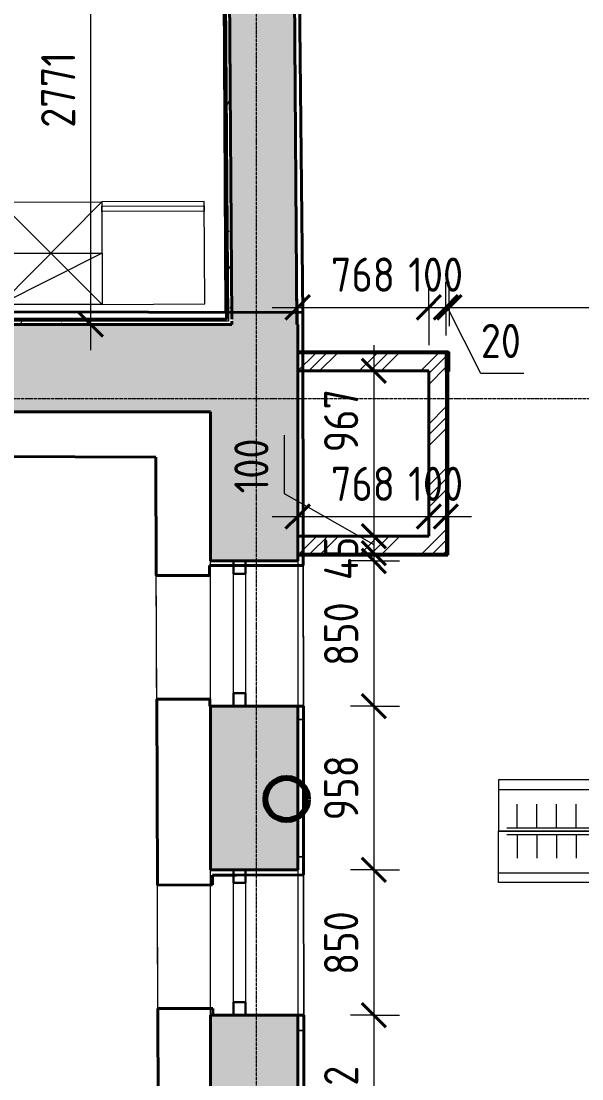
# Model space of a CAD drawing. Header units: millimetres. Extents: x -11886 to 68941, y -8130 to 45506.
# Drawn here: x -819 to 2464, y 4625 to 10815 of the extents above; entities that cross this region are included whole.
import ezdxf

# ---------------------------------------------------------------- set-up
doc = ezdxf.new("R2010")
doc.units = ezdxf.units.MM
doc.linetypes.add('ADSK_Линия сетки', pattern=[25, 20, -2.5, 0, -2.5])
for name, color, linetype, lineweight in [('Витраж', 7, 'Continuous', 18), ('Оси', 7, 'Continuous', 9), ('Размеры', 7, 'Continuous', 9), ('Размеры-100', 7, 'Continuous', 9), ('Стены', 7, 'Continuous', 18), ('Стены внутренние', 7, 'Continuous', 18), ('Стены наружные', 7, 'Continuous', 18), ('Стены штриховка', 7, 'Continuous', 18), ('стояки', 7, 'Continuous', 9)]:
    doc.layers.add(name, color=color, linetype=linetype, lineweight=lineweight)
for name, color, linetype, lineweight, true_color in [('планы со стояками отопление_dwg', 7, 'Continuous', 9, 0x767676), ('Стены разрез', 7, 'Continuous', 40, 0xbb5389), ('ТХ', 5, 'Continuous', 9, 0x0000ff), ('ТХ 1 этаж_dwg', 7, 'Continuous', 9, 0x767676)]:
    doc.layers.add(name, color=color, linetype=linetype, lineweight=lineweight, true_color=true_color)
doc.styles.add('GOST Common_1', font='GOST_Common.ttf', dxfattribs={"width": 0.9, "height": 200})
doc.dimstyles.new('ADSK_Основной_2_мм_Округление_до_1_мм', dxfattribs={"dimscale": 304.8, "dimtxt": 201.142999, "dimasz": 0.463911, "dimexe": 0.492126, "dimexo": 0.492126, "dimgap": 0.098425, "dimtad": 1, "dimdec": 0, "dimdsep": 46, "dimtxsty": 'GOST Common_1', "dimblk1": 'OBLIQUE', "dimblk2": 'OBLIQUE', "dimsah": 1, "dimcen": 0.09, "dimdle": 0.492126, "dimazin": 2, "dimtfac": 1, "dimtdec": 4, "dimtix": 1, "dimtmove": 0, "dimatfit": 3, "dimfxl": 1, "dimtvp": 1, "dimtolj": 1, "dimtzin": 0, "dimlwd": 20, "dimlwe": 20, "dimarcsym": 2})
doc.dimstyles.new('ADSK_Основной_2_мм_Округление_до_1_мм_1', dxfattribs={"dimscale": 304.8, "dimtxt": 201.142999, "dimasz": 0.463911, "dimexe": 0.492126, "dimexo": 0.492126, "dimgap": 0.098425, "dimtad": 1, "dimdec": 0, "dimdsep": 46, "dimtxsty": 'GOST Common_1', "dimblk1": 'OBLIQUE', "dimblk2": 'OBLIQUE', "dimsah": 1, "dimcen": 0.09, "dimdle": 0.492126, "dimazin": 2, "dimtfac": 1, "dimtdec": 4, "dimtix": 1, "dimtmove": 1, "dimatfit": 3, "dimfxl": 1, "dimtvp": 1, "dimtolj": 1, "dimtzin": 0, "dimlwd": 20, "dimlwe": 20, "dimarcsym": 2})
doc.dimstyles.new('ADSK_Основной_2_мм_Округление_до_1_мм_3', dxfattribs={"dimscale": 304.8, "dimtxt": 201.142999, "dimasz": 0.463911, "dimexe": 0.492126, "dimexo": 0.492126, "dimgap": 0.098425, "dimtad": 1, "dimdec": 0, "dimdsep": 46, "dimtxsty": 'GOST Common_1', "dimblk1": 'OBLIQUE', "dimblk2": 'OBLIQUE', "dimsah": 1, "dimcen": 0.09, "dimdle": 0.492126, "dimazin": 2, "dimtfac": 1, "dimtdec": 4, "dimtix": 1, "dimtmove": 0, "dimatfit": 3, "dimfxl": 1, "dimtvp": 1, "dimtolj": 1, "dimtzin": 0, "dimlwd": 20, "dimlwe": 20, "dimarcsym": 2})
pattern_1 = [(45, (0, 0), (-179.605, 179.605), []), (45, (63.5, 0), (0, 359.21), []), (45, (-63.5, 0), (0, 359.21), [])]
pattern_2 = [(0, (0, 0), (406.4, 101.6), [33.528, -271.272, 33.528, -271.272, -1625.6]), (0, (0, 0), (406.4, 101.6), [-609.6, 33.528, -576.072, 33.528, -271.272, -711.2]), (0, (0, 0), (406.4, 101.6), [-1524, 33.528, -169.672, 33.528, -474.472]), (120, (152.4, 50.8), (-291.1882, 301.1527), [33.528, -271.272, 33.528, -271.272, -1625.6]), (120, (152.4, 50.8), (-291.1882, 301.1527), [-609.6, 33.528, -576.072, 33.528, -271.272, -711.2]), (120, (152.4, 50.8), (-291.1882, 301.1527), [-1524, 33.528, -169.672, 33.528, -474.472]), (240, (203.2, 254), (-115.2118, -402.7527), [33.528, -271.272, 33.528, -271.272, -1625.6]), (240, (203.2, 254), (-115.2118, -402.7527), [-609.6, 33.528, -576.072, 33.528, -271.272, -711.2]), (240, (203.2, 254), (-115.2118, -402.7527), [-1524, 33.528, -169.672, 33.528, -474.472])]

# ---------------------------------------------------------------- blocks, each defined once
blk = doc.blocks.new('Существующие стены 1 эт - Существующие стены 1 эт-653793-01 План 1-го этажа кладочный')
at = {"layer": 'Стены', "color": 243, "true_color": 0xbb5389}
for p, q in [((380.1, 9111.3), (371.3, 10658.7)), ((371.3, 10658.7), (380.1, 9111.3)), ((383, 9111.3), (380.1, 9111.3)), ((380.1, 9111.3), (383, 9111.3)), ((-29.8, 8263.2), (-6415.7, 8287.6)), ((0, 0), (-29.8, 8263.2)), ((833.8, 6728.7), (832.5, 7689.5)), ((832.5, 7689.5), (833.8, 6728.7)), ((425.1, 7629.1), (285.1, 7628.9)), ((285.1, 7628.9), (285.2, 7571)), ((832.6, 7629.6), (495.5, 7629.2)), ((832.6, 7629.6), (833.7, 6806.7)), ((285.2, 7571), (-27.3, 7569.9)), ((-24.7, 6846.1), (-27.3, 7569.9)), ((-24.7, 6846.1), (286.2, 6847.2)), ((286.2, 6847.2), (286.2, 6805.9)), ((286.2, 6805.9), (425.5, 6806.1)), ((495.5, 6806.2), (833.7, 6806.7)), ((833.8, 6728.7), (800.5, 6728.7)), ((800.5, 6728.7), (833.8, 6728.7)), ((800.5, 5923.6), (835, 5923.6)), ((835, 5923.6), (800.5, 5923.6)), ((836.4, 4907.8), (835, 5923.6)), ((835, 5923.6), (836.4, 4907.8)), ((835.1, 5818.6), (495.5, 5818.1)), ((835.1, 5818.6), (836.3, 4998.7)), ((302, 5760.7), (-20.8, 5759.5)), ((-18.1, 5036), (-20.8, 5759.5)), ((425.5, 5818), (301.9, 5817.8)), ((301.9, 5817.8), (302, 5760.7)), ((-18.1, 5036), (303, 5037.2)), ((303, 5037.2), (303.1, 4997.9)), ((303.1, 4997.9), (425.5, 4998.1)), ((495.5, 4998.2), (836.3, 4998.7)), ((836.4, 4907.8), (800.5, 4907.8)), ((800.5, 4907.8), (836.4, 4907.8))]:
    blk.add_line(p, q, dxfattribs=at)
at = {"layer": 'Стены разрез'}
for p, q in [((350.4, 14320.7), (380.1, 9111.3)), ((830.1, 9110.3), (794.4, 12547.6)), ((830.5, 9110.3), (-5585, 9123.2)), ((380.1, 9111.3), (830.1, 9110.3)), ((832.6, 7629.6), (830.5, 9110.3)), ((-6415.7, 8287.6), (-29.8, 8263.2)), ((-29.8, 8263.2), (-27.3, 7569.9)), ((425.1, 7629.1), (285.1, 7628.9)), ((285.1, 7628.9), (285.2, 7571)), ((832.6, 7629.6), (425.1, 7629.1)), ((-27.3, 7569.9), (285.2, 7571)), ((-24.7, 6846.1), (286.2, 6847.2)), ((-20.8, 5759.5), (-24.7, 6846.1)), ((286.2, 6847.2), (286.2, 6805.9)), ((286.2, 6805.9), (426.2, 6806.1)), ((833.7, 6806.7), (426.2, 6806.1)), ((835.1, 5818.6), (833.7, 6806.7)), ((835.1, 5818.6), (441.9, 5818)), ((-20.8, 5759.5), (302, 5760.7)), ((441.9, 5818), (301.9, 5817.8)), ((301.9, 5817.8), (302, 5760.7)), ((-18.1, 5036), (303, 5037.2)), ((-14.1, 3922.9), (-18.1, 5036)), ((303.1, 4997.9), (303, 5037.2)), ((303.1, 4997.9), (443.1, 4998.1)), ((836.3, 4998.7), (443.1, 4998.1)), ((837.7, 3966.6), (836.3, 4998.7))]:
    blk.add_line(p, q, dxfattribs=at)
blk = doc.blocks.new('Прямоугольный импост - 70х20_56мм-1256354-01 План 1-го этажа кладочный')
at = {"layer": 'Витраж', "lineweight": 30}
for p, q in [((-76, 35), (0, 35)), ((-76, -35), (-76, 35)), ((0, 35), (0, -35)), ((0, -35), (-76, -35))]:
    blk.add_line(p, q, dxfattribs=at)
blk = doc.blocks.new('Прямоугольный импост - 70х20_56мм-1256356-01 План 1-го этажа кладочный')
at = {"layer": 'Витраж', "lineweight": 30}
for p, q in [((0, 35), (-76, 35)), ((-76, 35), (-76, -35)), ((0, -35), (0, 35)), ((-76, -35), (0, -35))]:
    blk.add_line(p, q, dxfattribs=at)
blk = doc.blocks.new('Прямоугольный импост - 70х60мм-1425356-01 План 1-го этажа кладочный')
at = {"layer": 'Витраж'}
for p, q in [((425.5, 1369), (425.5, 2067)), ((495.5, 2067), (495.5, 1369))]:
    blk.add_line(p, q, dxfattribs=at)
blk = doc.blocks.new('Прямоугольный импост - 70х20_56мм-V14-01 План 1-го этажа кладочный')
at = {"layer": 'Витраж', "lineweight": 30}
for p, q in [((-76, 35), (0, 35)), ((-76, -35), (-76, 35)), ((0, 35), (0, -35)), ((0, -35), (-76, -35))]:
    blk.add_line(p, q, dxfattribs=at)
blk = doc.blocks.new('Прямоугольный импост - 70х20_56мм-V15-01 План 1-го этажа кладочный')
at = {"layer": 'Витраж', "lineweight": 30}
for p, q in [((0, 35), (-76, 35)), ((-76, 35), (-76, -35)), ((0, -35), (0, 35)), ((-76, -35), (0, -35))]:
    blk.add_line(p, q, dxfattribs=at)
blk = doc.blocks.new('Прямоугольный импост - Зазор 20х116мм-1839984-01 План 1-го этажа кладочный')
at = {"layer": 'Витраж', "lineweight": 30}
for p, q in [((0, 76), (-20, 76)), ((-20, 76), (-20, -40)), ((0, -40), (0, 76)), ((-20, -40), (0, -40))]:
    blk.add_line(p, q, dxfattribs=at)
blk = doc.blocks.new('планы со стояками отопление_dwg-1484427-01 План 1-го этажа кладочный')
at = {"layer": 'стояки', "color": 246, "lineweight": 80, "true_color": 0x7f001f}
blk.add_circle((173131.5, 162339.3), 124.3, dxfattribs=at)
blk = doc.blocks.new('ТХ 1 этаж_dwg_A$C12d4e0ed-2118360-01 План 1-го этажа кладочный')
at = {"layer": 'ТХ', "color": 253, "true_color": 0xa0a0a0}
for p, q in [((56, -1485), (56, 0)), ((544, -1485), (544, 0)), ((280, -1435), (280, -50)), ((320, -1435), (320, -50)), ((280, -110), (141.4, -110)), ((320, -110), (458.6, -110)), ((280, -225), (141.4, -225)), ((320, -225), (458.6, -225)), ((280, -340), (141.4, -340)), ((320, -340), (458.6, -340)), ((280, -455), (141.4, -455)), ((320, -455), (458.6, -455)), ((280, -570), (141.4, -570)), ((320, -570), (458.6, -570)), ((280, -685), (141.4, -685)), ((320, -685), (458.6, -685)), ((280, -800), (141.4, -800)), ((320, -800), (458.6, -800)), ((280, -915), (141.4, -915)), ((320, -915), (458.6, -915)), ((280, -1030), (141.4, -1030)), ((320, -1030), (458.6, -1030)), ((280, -1145), (141.4, -1145)), ((320, -1145), (458.6, -1145)), ((280, -1260), (141.4, -1260)), ((320, -1260), (458.6, -1260)), ((280, -1375), (141.4, -1375)), ((320, -1375), (458.6, -1375))]:
    blk.add_line(p, q, dxfattribs=at)
at = {"layer": 'ТХ', "color": 253, "true_color": 0xa0a0a0, "flags": 128}
blk.add_lwpolyline([(0, -1485), (300, -1485), (300, 0), (300, -1485), (300, 0), (0, 0)], close=True, dxfattribs=at)
blk.add_lwpolyline([(600, 0), (300, 0), (600, 0), (600, -1485), (300, -1485), (300, 0), (0, 0)], dxfattribs=at)
blk = doc.blocks.new('ТХ 1 этаж_dwg_A$C8826416e-2118370-01 План 1-го этажа кладочный')
at = {"layer": 'ТХ', "color": 253, "true_color": 0xa0a0a0, "flags": 128}
for points in [[(957.4, 677.9), (957.4, 77.9), (1557.4, 77.9), (1557.4, 677.9)], [(1500.2, 676.9), (1532.2, 676.9), (1532.2, 77.9), (1500.2, 77.9)]]:
    blk.add_lwpolyline(points, close=True, dxfattribs=at)
blk = doc.blocks.new('ТХ 1 этаж_dwg_A$C1361485f-2118371-01 План 1-го этажа кладочный')
at = {"layer": 'ТХ', "color": 253, "true_color": 0xa0a0a0}
blk.add_line((769.4, 67.6), (1369.4, 667.6), dxfattribs=at)
at = {"layer": 'ТХ', "color": 253, "true_color": 0xa0a0a0, "flags": 128}
blk.add_lwpolyline([(1069.4, 67.6), (769.4, 667.6), (1069.4, 667.6), (1069.4, 67.6), (769.4, 67.6), (769.4, 667.6), (1369.4, 667.6), (1369.4, 67.6), (769.4, 67.6), (769.4, 667.6), (1369.4, 67.6)], dxfattribs=at)
blk = doc.blocks.new('ТХ 1 этаж_dwg-2084881-01 План 1-го этажа кладочный')
for name, p, rotation in [('ТХ 1 этаж_dwg_A$C1361485f-2118371-01 План 1-го этажа кладочный', (117726.2, -62484.5), 90.12959891833736), ('ТХ 1 этаж_dwg_A$C8826416e-2118370-01 План 1-го этажа кладочный', (118339.6, -62669.6), 90.25919783667496), ('ТХ 1 этаж_dwg_A$C12d4e0ed-2118360-01 План 1-го этажа кладочный', (121462.3, -64497.9), 270)]:
    blk.add_blockref(name, p, dxfattribs=dict(rotation=rotation))
blk = doc.blocks.new('DIMBLOCK45-01 План 1-го этажа кладочный')
at = {"layer": 'Размеры-100', "lineweight": 20, "transparency": 16777216}
for p, q in [((1246.5, 8918.4), (1246.5, 7801.4)), ((1246.5, 8768.4), (1196.4, 8768.4)), ((1246.5, 8768.4), (1396.5, 8768.4)), ((1246.5, 8670), (1246.5, 8291.6)), ((1246.5, 8291.6), (1246.5, 8284.9)), ((1246.5, 7801.4), (1196.4, 7801.4)), ((1246.5, 7801.4), (1396.5, 7801.4))]:
    blk.add_line(p, q, dxfattribs=at)
at = {"layer": 'Размеры-100', "lineweight": 40, "transparency": 16777216}
for p, q in [((1246.5, 8768.4), (1175.8, 8839.1)), ((1246.5, 8768.4), (1317.2, 8697.7)), ((1246.5, 7801.4), (1175.8, 7872.1)), ((1246.5, 7801.4), (1317.2, 7730.7))]:
    blk.add_line(p, q, dxfattribs=at)
at = {"layer": 'Размеры-100', "color": 0, "lineweight": 20, "transparency": 16777216, "insert": (955.1, 8291.6), "char_height": 200, "width": 454.106, "attachment_point": 1, "rotation": 90, "line_spacing_factor": 1.022761, "style": 'GOST Common_1'}
blk.add_mtext('967', dxfattribs=at)
blk = doc.blocks.new('_Oblique')
at = {"color": 0, "linetype": 'ByBlock', "lineweight": -2}
blk.add_line((-0.5, -0.5), (0.5, 0.5), dxfattribs=at)
blk = doc.blocks.new('DIMBLOCK46-01 План 1-го этажа кладочный')
at = {"layer": 'Размеры-100', "lineweight": 20, "transparency": 16777216}
for p, q in [((721, 8392.2), (721, 8051.3)), ((721, 8051.3), (1246.5, 7751.4)), ((1246.5, 7801.4), (1196.4, 7801.4)), ((1246.5, 7801.4), (1246.5, 7701.4)), ((1246.5, 7801.4), (1396.5, 7801.4)), ((1246.5, 7701.4), (1196.4, 7701.4)), ((1246.5, 7701.4), (1396.5, 7701.4))]:
    blk.add_line(p, q, dxfattribs=at)
at = {"layer": 'Размеры-100', "lineweight": 40, "transparency": 16777216}
for p, q in [((1246.5, 7801.4), (1175.8, 7872.1)), ((1246.5, 7801.4), (1317.2, 7730.7)), ((1246.5, 7701.4), (1175.8, 7772.1)), ((1246.5, 7701.4), (1317.2, 7630.7))]:
    blk.add_line(p, q, dxfattribs=at)
at = {"layer": 'Размеры-100', "color": 0, "lineweight": 20, "transparency": 16777216, "insert": (429.6, 8051.3), "char_height": 200, "width": 409.104, "attachment_point": 1, "rotation": 90, "line_spacing_factor": 1.022761, "style": 'GOST Common_1'}
blk.add_mtext('100', dxfattribs=at)
blk = doc.blocks.new('DIMBLOCK47-01 План 1-го этажа кладочный')
at = {"layer": 'Размеры-100', "lineweight": 40, "transparency": 16777216}
for p, q in [((1246.5, 7701.4), (1175.8, 7772.1)), ((1246.5, 7655.9), (1175.8, 7726.6)), ((1246.5, 7701.4), (1317.2, 7630.7)), ((1246.5, 7655.9), (1317.2, 7585.2))]:
    blk.add_line(p, q, dxfattribs=at)
at = {"layer": 'Размеры-100', "lineweight": 20, "transparency": 16777216}
for p, q in [((1246.5, 7701.4), (1196.4, 7701.4)), ((1246.5, 7701.4), (1246.5, 7655.9)), ((1246.5, 7701.4), (1396.5, 7701.4)), ((1246.5, 7655.9), (1110.5, 7655.9)), ((1246.5, 7655.9), (1396.5, 7655.9))]:
    blk.add_line(p, q, dxfattribs=at)
at = {"layer": 'Размеры-100', "color": 0, "lineweight": 20, "transparency": 16777216, "insert": (955.1, 7544), "char_height": 200, "width": 323.192, "attachment_point": 1, "rotation": 90, "line_spacing_factor": 1.022761, "style": 'GOST Common_1'}
blk.add_mtext('45', dxfattribs=at)
blk = doc.blocks.new('DIMBLOCK48-01 План 1-го этажа кладочный')
at = {"layer": 'Размеры-100', "lineweight": 40, "transparency": 16777216}
for p, q in [((1246.5, 7655.9), (1175.8, 7726.6)), ((1246.5, 7655.9), (1317.2, 7585.2)), ((1246.5, 6805.9), (1175.8, 6876.6)), ((1246.5, 6805.9), (1317.2, 6735.2))]:
    blk.add_line(p, q, dxfattribs=at)
at = {"layer": 'Размеры-100', "lineweight": 20, "transparency": 16777216}
for p, q in [((1246.5, 7655.9), (1110.5, 7655.9)), ((1246.5, 7655.9), (1246.5, 6805.9)), ((1246.5, 7655.9), (1396.5, 7655.9)), ((1246.5, 6805.9), (1110.5, 6805.9)), ((1246.5, 6805.9), (1396.5, 6805.9))]:
    blk.add_line(p, q, dxfattribs=at)
at = {"layer": 'Размеры-100', "color": 0, "lineweight": 20, "transparency": 16777216, "insert": (955.1, 7041.7), "char_height": 200, "width": 454.106, "attachment_point": 1, "rotation": 90, "line_spacing_factor": 1.022761, "style": 'GOST Common_1'}
blk.add_mtext('850', dxfattribs=at)
blk = doc.blocks.new('DIMBLOCK49-01 План 1-го этажа кладочный')
at = {"layer": 'Размеры-100', "lineweight": 40, "transparency": 16777216}
for p, q in [((1246.5, 6805.9), (1175.8, 6876.6)), ((1246.5, 6805.9), (1317.2, 6735.2)), ((1246.5, 5847.9), (1175.8, 5918.6)), ((1246.5, 5847.9), (1317.2, 5777.2))]:
    blk.add_line(p, q, dxfattribs=at)
at = {"layer": 'Размеры-100', "lineweight": 20, "transparency": 16777216}
for p, q in [((1246.5, 6805.9), (1110.5, 6805.9)), ((1246.5, 6805.9), (1246.5, 5847.9)), ((1246.5, 6805.9), (1396.5, 6805.9)), ((1246.5, 5847.9), (1110.5, 5847.9)), ((1246.5, 5847.9), (1396.5, 5847.9))]:
    blk.add_line(p, q, dxfattribs=at)
at = {"layer": 'Размеры-100', "color": 0, "lineweight": 20, "transparency": 16777216, "insert": (955.1, 6137.7), "char_height": 200, "width": 454.106, "attachment_point": 1, "rotation": 90, "line_spacing_factor": 1.022761, "style": 'GOST Common_1'}
blk.add_mtext('958', dxfattribs=at)
blk = doc.blocks.new('DIMBLOCK50-01 План 1-го этажа кладочный')
at = {"layer": 'Размеры-100', "lineweight": 40, "transparency": 16777216}
for p, q in [((1246.5, 5847.9), (1175.8, 5918.6)), ((1246.5, 5847.9), (1317.2, 5777.2)), ((1246.5, 4997.9), (1175.8, 5068.6)), ((1246.5, 4997.9), (1317.2, 4927.2))]:
    blk.add_line(p, q, dxfattribs=at)
at = {"layer": 'Размеры-100', "lineweight": 20, "transparency": 16777216}
for p, q in [((1246.5, 5847.9), (1110.5, 5847.9)), ((1246.5, 5847.9), (1246.5, 4997.9)), ((1246.5, 5847.9), (1396.5, 5847.9)), ((1246.5, 4997.9), (1110.5, 4997.9)), ((1246.5, 4997.9), (1396.5, 4997.9))]:
    blk.add_line(p, q, dxfattribs=at)
at = {"layer": 'Размеры-100', "color": 0, "lineweight": 20, "transparency": 16777216, "insert": (955.1, 5233.7), "char_height": 200, "width": 454.106, "attachment_point": 1, "rotation": 90, "line_spacing_factor": 1.022761, "style": 'GOST Common_1'}
blk.add_mtext('850', dxfattribs=at)
blk = doc.blocks.new('DIMBLOCK51-01 План 1-го этажа кладочный')
at = {"layer": 'Размеры-100', "lineweight": 40, "transparency": 16777216}
for p, q in [((1246.5, 4997.9), (1175.8, 5068.6)), ((1246.5, 4997.9), (1317.2, 4927.2)), ((1246.5, 3995.9), (1175.8, 4066.6)), ((1246.5, 3995.9), (1317.2, 3925.2))]:
    blk.add_line(p, q, dxfattribs=at)
at = {"layer": 'Размеры-100', "lineweight": 20, "transparency": 16777216}
for p, q in [((1246.5, 4997.9), (1110.5, 4997.9)), ((1246.5, 4997.9), (1246.5, 3995.9)), ((1246.5, 4997.9), (1396.5, 4997.9)), ((1246.5, 3995.9), (1110.5, 3995.9)), ((1246.5, 3995.9), (1396.5, 3995.9))]:
    blk.add_line(p, q, dxfattribs=at)
at = {"layer": 'Размеры-100', "color": 0, "lineweight": 20, "transparency": 16777216, "insert": (955.1, 4263.4), "char_height": 200, "width": 560.473, "attachment_point": 1, "rotation": 90, "line_spacing_factor": 1.022761, "style": 'GOST Common_1'}
blk.add_mtext('1002', dxfattribs=at)
blk = doc.blocks.new('DIMBLOCK57-01 План 1-го этажа кладочный')
at = {"layer": 'Размеры-100', "lineweight": 20, "transparency": 16777216}
for p, q in [((800.5, 7915.8), (800.5, 8065.8)), ((1568.4, 7915.8), (1568.4, 8065.8)), ((650.5, 7915.8), (1568.4, 7915.8)), ((800.5, 7915.8), (800.5, 7865.8)), ((1568.4, 7915.8), (1568.4, 7865.8))]:
    blk.add_line(p, q, dxfattribs=at)
at = {"layer": 'Размеры-100', "lineweight": 40, "transparency": 16777216}
for p, q in [((800.5, 7915.8), (871.2, 7986.5)), ((1568.4, 7915.8), (1639.1, 7986.5)), ((800.5, 7915.8), (729.8, 7845.1)), ((1568.4, 7915.8), (1497.7, 7845.1))]:
    blk.add_line(p, q, dxfattribs=at)
at = {"layer": 'Размеры-100', "color": 0, "lineweight": 20, "transparency": 16777216, "insert": (995.2, 8207.2), "char_height": 200, "width": 454.106, "attachment_point": 1, "line_spacing_factor": 1.022761, "style": 'GOST Common_1'}
blk.add_mtext('768', dxfattribs=at)
blk = doc.blocks.new('DIMBLOCK58-01 План 1-го этажа кладочный')
at = {"layer": 'Размеры-100', "lineweight": 20, "transparency": 16777216}
for p, q in [((1568.4, 7915.8), (1568.4, 8065.8)), ((1668.4, 7915.8), (1668.4, 8065.8)), ((1568.4, 7915.8), (1818.4, 7915.8)), ((1568.4, 7915.8), (1568.4, 7865.8)), ((1668.4, 7915.8), (1668.4, 7865.8))]:
    blk.add_line(p, q, dxfattribs=at)
at = {"layer": 'Размеры-100', "lineweight": 40, "transparency": 16777216}
for p, q in [((1568.4, 7915.8), (1639.1, 7986.5)), ((1668.4, 7915.8), (1739.1, 7986.5)), ((1568.4, 7915.8), (1497.7, 7845.1)), ((1668.4, 7915.8), (1597.7, 7845.1))]:
    blk.add_line(p, q, dxfattribs=at)
at = {"layer": 'Размеры-100', "color": 0, "lineweight": 20, "transparency": 16777216, "insert": (1447.9, 8207.2), "char_height": 200, "width": 409.104, "attachment_point": 1, "line_spacing_factor": 1.022761, "style": 'GOST Common_1'}
blk.add_mtext('100', dxfattribs=at)
blk = doc.blocks.new('DIMBLOCK64-01 План 1-го этажа кладочный')
at = {"layer": 'Размеры-100', "lineweight": 20, "transparency": 16777216}
for p, q in [((1568.4, 9140), (1568.4, 9290)), ((800.5, 9140), (800.5, 9189.3)), ((650.5, 9140), (1568.4, 9140)), ((800.5, 9140), (800.5, 8990)), ((1568.4, 9140), (1568.4, 8918.4))]:
    blk.add_line(p, q, dxfattribs=at)
at = {"layer": 'Размеры-100', "lineweight": 40, "transparency": 16777216}
for p, q in [((800.5, 9140), (871.2, 9210.7)), ((1568.4, 9140), (1639.1, 9210.7)), ((800.5, 9140), (729.8, 9069.3)), ((1568.4, 9140), (1497.7, 9069.3))]:
    blk.add_line(p, q, dxfattribs=at)
at = {"layer": 'Размеры-100', "color": 0, "lineweight": 20, "transparency": 16777216, "insert": (995.2, 9431.4), "char_height": 200, "width": 454.106, "attachment_point": 1, "line_spacing_factor": 1.022761, "style": 'GOST Common_1'}
blk.add_mtext('768', dxfattribs=at)
blk = doc.blocks.new('DIMBLOCK65-01 План 1-го этажа кладочный')
at = {"layer": 'Размеры-100', "lineweight": 20, "transparency": 16777216}
for p, q in [((1568.4, 9140), (1568.4, 9290)), ((1668.4, 9140), (1668.4, 9290)), ((1568.4, 9140), (1818.4, 9140)), ((1568.4, 9140), (1568.4, 8918.4)), ((1668.4, 9140), (1668.4, 8974.4))]:
    blk.add_line(p, q, dxfattribs=at)
at = {"layer": 'Размеры-100', "lineweight": 40, "transparency": 16777216}
for p, q in [((1568.4, 9140), (1639.1, 9210.7)), ((1668.4, 9140), (1739.1, 9210.7)), ((1568.4, 9140), (1497.7, 9069.3)), ((1668.4, 9140), (1597.7, 9069.3))]:
    blk.add_line(p, q, dxfattribs=at)
at = {"layer": 'Размеры-100', "color": 0, "lineweight": 20, "transparency": 16777216, "insert": (1447.9, 9431.4), "char_height": 200, "width": 409.104, "attachment_point": 1, "line_spacing_factor": 1.022761, "style": 'GOST Common_1'}
blk.add_mtext('100', dxfattribs=at)
blk = doc.blocks.new('DIMBLOCK83-01 План 1-го этажа кладочный')
at = {"layer": 'Размеры-100', "lineweight": 40, "transparency": 16777216}
for p, q in [((-410.4, 11809.9), (-481.1, 11880.6)), ((-410.4, 11809.9), (-339.7, 11739.2)), ((-410.4, 9039.3), (-481.1, 9110)), ((-410.4, 9039.3), (-339.7, 8968.6))]:
    blk.add_line(p, q, dxfattribs=at)
at = {"layer": 'Размеры-100', "lineweight": 20, "transparency": 16777216}
for p, q in [((-410.4, 11809.9), (-560.4, 11809.9)), ((-410.4, 8889.3), (-410.4, 11809.9)), ((-410.4, 11809.9), (-88.5, 11809.9)), ((-410.4, 9039.3), (-560.4, 9039.3)), ((-410.4, 9039.3), (-360.4, 9039.3))]:
    blk.add_line(p, q, dxfattribs=at)
at = {"layer": 'Размеры-100', "color": 0, "lineweight": 20, "transparency": 16777216, "insert": (-701.8, 10191), "char_height": 200, "width": 560.473, "attachment_point": 1, "rotation": 90, "line_spacing_factor": 1.022761, "style": 'GOST Common_1'}
blk.add_mtext('2771', dxfattribs=at)
blk = doc.blocks.new('DIMBLOCK711-01 План 1-го этажа кладочный')
at = {"layer": 'Размеры-100', "lineweight": 20, "transparency": 16777216}
for p, q in [((1668.4, 9140), (1668.4, 9290)), ((1688.4, 9140), (1688.4, 9290)), ((1518.4, 9140), (1688.4, 9140)), ((1668.4, 9140), (1668.4, 8974.4)), ((1872.8, 8752.2), (1678.4, 9140)), ((1688.4, 9140), (1688.4, 9030.4)), ((2125.1, 8752.2), (1872.8, 8752.2))]:
    blk.add_line(p, q, dxfattribs=at)
at = {"layer": 'Размеры-100', "lineweight": 40, "transparency": 16777216}
for p, q in [((1668.4, 9140), (1739.1, 9210.7)), ((1688.4, 9140), (1759.1, 9210.7)), ((1668.4, 9140), (1597.7, 9069.3)), ((1688.4, 9140), (1617.7, 9069.3))]:
    blk.add_line(p, q, dxfattribs=at)
at = {"layer": 'Размеры-100', "color": 0, "lineweight": 20, "transparency": 16777216, "insert": (1872.8, 9043.5), "char_height": 200, "width": 302.737, "attachment_point": 1, "line_spacing_factor": 1.022761, "style": 'GOST Common_1'}
blk.add_mtext('20', dxfattribs=at)
blk = doc.blocks.new('DIMBLOCK712-01 План 1-го этажа кладочный')
at = {"layer": 'Размеры-100', "lineweight": 20, "transparency": 16777216}
for p, q in [((1688.4, 9140), (1688.4, 9290)), ((7353.4, 9140), (7353.4, 9290)), ((1688.4, 9140), (7353.4, 9140)), ((1688.4, 9140), (1688.4, 9030.4)), ((7353.4, 9140), (7353.4, 9030.4))]:
    blk.add_line(p, q, dxfattribs=at)
at = {"layer": 'Размеры-100', "lineweight": 40, "transparency": 16777216}
for p, q in [((1688.4, 9140), (1759.1, 9210.7)), ((7353.4, 9140), (7424.1, 9210.7)), ((1688.4, 9140), (1617.7, 9069.3)), ((7353.4, 9140), (7282.7, 9069.3))]:
    blk.add_line(p, q, dxfattribs=at)
at = {"layer": 'Размеры-100', "color": 0, "lineweight": 20, "transparency": 16777216, "insert": (4268.6, 9431.4), "char_height": 200, "width": 605.475, "attachment_point": 1, "line_spacing_factor": 1.022761, "style": 'GOST Common_1'}
blk.add_mtext('5665', dxfattribs=at)

msp = doc.modelspace()

# ---------------------------------------------------------------- hatches: boundary and pattern name
at = {"layer": 'Стены внутренние', "true_color": 0xc0c0c0}
h = msp.add_hatch(color=9, dxfattribs=at)
h.paths.add_polyline_path([(630.8, 9039.3), (795.6, 9039.3), (759, 14323.6), (379, 14320.7), (415.6, 9039.3)])
h.paths.add_polyline_path([(368.6, 15820.9), (748.6, 15823.7), (716.7, 20411), (336.7, 20411), (368.6, 15820.9)])
at = {"layer": 'Стены внутренние', "lineweight": 9}
h = msp.add_hatch(dxfattribs=at)
h.set_pattern_fill('FP_2', color=256, style=0, pattern_type=2)
h.set_pattern_definition(pattern_2)
h.paths.add_polyline_path([(415.3, 9059.3), (415.5, 9059.3), (414.9, 9123.2), (395.3, 11809.9), (376.4, 11809.9), (395.4, 9059.3), (412.6, 9059.3)])
h.paths.add_polyline_path([(376.5, 11799.9), (376.5, 11799.9), (380.1, 11799.9)])
h = msp.add_hatch(dxfattribs=at)
h.set_pattern_fill('FP_2', color=256, style=0, pattern_type=2)
h.set_pattern_definition(pattern_2)
h.paths.add_polyline_path([(-1182.5, 9039.3), (415.6, 9039.3), (415.4, 9059.3), (-5631, 9059.3), (-5631, 9039.3), (-3411.9, 9039.3)])
h = msp.add_hatch(dxfattribs=at)
h.set_pattern_fill('FP_3', color=256, style=0, pattern_type=2)
h.set_pattern_definition(pattern_1)
h.paths.add_polyline_path([(832.6, 8768.4), (1568.4, 8768.4), (1568.4, 8868.4), (800.5, 8868.4), (800.5, 8768.4), (831, 8768.4)])
h = msp.add_hatch(dxfattribs=at)
h.set_pattern_fill('FP_3', color=256, style=0, pattern_type=2)
h.set_pattern_definition(pattern_1)
h.paths.add_polyline_path([(1668.4, 7701.4), (1668.4, 8868.4), (1568.4, 8868.4), (1568.4, 7701.4)])
h = msp.add_hatch(dxfattribs=at)
h.set_pattern_fill('FP_3', color=256, style=0, pattern_type=2)
h.set_pattern_definition(pattern_1)
h.paths.add_polyline_path([(833.8, 7701.4), (1568.4, 7701.4), (1568.4, 7801.4), (800.5, 7801.4), (800.5, 7701.4), (833.7, 7701.4)])
at = {"layer": 'Стены наружные', "true_color": 0xc0c0c0}
msp.add_hatch(color=9, dxfattribs=at).paths.add_polyline_path([(290.5, 8529.3), (800.5, 8529.3), (800.5, 9039.3), (-6141, 9039.3), (-6141, 8529.3), (240.4, 8529.3)])
h = msp.add_hatch(color=9, dxfattribs=at)
h.paths.add_polyline_path([(800.5, 272), (800.5, 1293), (290.5, 1293), (290.5, 272), (642.4, 272)])
h.paths.add_polyline_path([(800.5, 2143), (800.5, 3145.9), (290.5, 3145.9), (290.5, 2143), (640.3, 2143)])
h.paths.add_polyline_path([(290.5, 3995.9), (800.5, 3995.9), (800.5, 4997.9), (290.5, 4997.9), (290.5, 4790.5)])
h.paths.add_polyline_path([(630.8, 5847.9), (800.5, 5847.9), (800.5, 6805.9), (290.5, 6805.9), (290.5, 5847.9)])
h.paths.add_polyline_path([(800.5, 7655.9), (800.5, 8529.3), (290.5, 8529.3), (290.5, 7655.9), (796.8, 7655.9)])

# ---------------------------------------------------------------- linework, layer by layer
at = {"layer": 'Оси', "linetype": 'ADSK_Линия сетки'}
for p, q in [((559.9, -7330.4), (559.9, 44421.9)), ((-11086.2, 8606.8), (57141.7, 8606.8))]:
    msp.add_line(p, q, dxfattribs=at)
at = {"layer": 'Стены внутренние', "lineweight": 40}
for p, q in [((795.6, 9039.3), (771.1, 12571.2)), ((393.2, 12272), (415.4, 9071.3)), ((415.3, 9071.3), (395.7, 11909.9)), ((364.5, 11797.9), (383.3, 9071.3)), ((383.3, 9071.3), (-5631, 9071.3)), ((415.6, 9039.3), (415.5, 9059.3)), ((1680.4, 8880.4), (800.5, 8880.4)), ((1680.4, 7689.4), (1680.4, 8880.4)), ((800.5, 8768.4), (1568.4, 8768.4)), ((1568.4, 8768.4), (1568.4, 7801.4)), ((1568.4, 7801.4), (800.5, 7801.4)), ((800.5, 7801.4), (800.5, 7691.4)), ((800.5, 7689.4), (1680.4, 7689.4))]:
    msp.add_line(p, q, dxfattribs=at)
at = {"layer": 'Стены наружные', "lineweight": 40}
for p, q in [((415.6, 9039.3), (-5631, 9039.3)), ((800.5, 9039.3), (795.6, 9039.3)), ((800.5, 7801.4), (800.5, 9039.3)), ((-6141, 8529.3), (290.5, 8529.3)), ((290.5, 8529.3), (290.5, 7655.9)), ((800.5, 7655.9), (800.5, 7689.4)), ((290.5, 7655.9), (800.5, 7655.9)), ((290.5, 6805.9), (290.5, 5847.9)), ((800.5, 6805.9), (290.5, 6805.9)), ((800.5, 5847.9), (800.5, 6805.9)), ((290.5, 5847.9), (800.5, 5847.9)), ((290.5, 4997.9), (290.5, 3995.9)), ((800.5, 4997.9), (290.5, 4997.9)), ((800.5, 3995.9), (800.5, 4997.9))]:
    msp.add_line(p, q, dxfattribs=at)
at = {"layer": 'Стены наружные'}
for p, q in [((290.5, 6805.9), (290.5, 7655.9)), ((800.5, 7655.9), (800.5, 6806.6)), ((290.5, 4997.9), (290.5, 5847.9)), ((800.5, 5847.9), (800.5, 4998.6))]:
    msp.add_line(p, q, dxfattribs=at)
at = {"layer": 'Стены штриховка'}
for p, q in [((366.5, 11797.9), (385.3, 9069.3)), ((376.4, 11809.9), (395.4, 9059.3)), ((385.3, 9069.3), (-5631, 9069.3)), ((395.4, 9059.3), (-5631, 9059.3)), ((1680.4, 8878.4), (800.5, 8878.4)), ((1668.4, 8868.4), (800.5, 8868.4)), ((1668.4, 8880.4), (1668.4, 8878.4)), ((1668.4, 7701.4), (1668.4, 8868.4)), ((1678.4, 7689.4), (1678.4, 8880.4)), ((800.5, 7701.4), (1668.4, 7701.4)), ((800.5, 7691.4), (800.5, 7689.4)), ((800.5, 7691.4), (1680.4, 7691.4)), ((1668.4, 7691.4), (1668.4, 7689.4))]:
    msp.add_line(p, q, dxfattribs=at)

# ---------------------------------------------------------------- block references
at = {"layer": 'Витраж'}
for name, p, rotation in [('Прямоугольный импост - Зазор 20х116мм-1839984-01 План 1-го этажа кладочный', (1668.4, 8840.4), 180), ('Прямоугольный импост - 70х20_56мм-V15-01 План 1-го этажа кладочный', (460.5, 6805.9), 269.9999999999999), ('Прямоугольный импост - 70х20_56мм-1256356-01 План 1-го этажа кладочный', (460.5, 4997.9), 269.9999999999999)]:
    msp.add_blockref(name, p, dxfattribs=dict(at, rotation=rotation))
at = {"layer": 'Витраж', "extrusion": (0, 0, -1), "rotation": 90.00000000000007}
for name, p in [('Прямоугольный импост - 70х20_56мм-V14-01 План 1-го этажа кладочный', (-460.5, 7655.9)), ('Прямоугольный импост - 70х20_56мм-1256354-01 План 1-го этажа кладочный', (-460.5, 5847.9))]:
    msp.add_blockref(name, p, dxfattribs=at)
at = {"layer": 'Витраж'}
for p in [(0, 5512.9), (0, 3704.9)]:
    msp.add_blockref('Прямоугольный импост - 70х60мм-1425356-01 План 1-го этажа кладочный', p, dxfattribs=at)
at = {"layer": 'планы со стояками отопление_dwg', "color": 6, "true_color": 0xff00ff}
msp.add_blockref('планы со стояками отопление_dwg-1484427-01 План 1-го этажа кладочный', (-172395.5, -156077), dxfattribs=at)
at = {"layer": 'Стены разрез'}
msp.add_blockref('Существующие стены 1 эт - Существующие стены 1 эт-653793-01 План 1-го этажа кладочный', (0, 0), dxfattribs=at)
at = {"layer": 'ТХ 1 этаж_dwg', "color": 253, "true_color": 0xa0a0a0}
msp.add_blockref('ТХ 1 этаж_dwg-2084881-01 План 1-го этажа кладочный', (-118001.2, 70872.8), dxfattribs=at)

# ---------------------------------------------------------------- dimensions: what is measured, and where the dimension line sits
at = {"layer": 'Размеры', "lineweight": 20}
for base, p1, p2, override, picture, middle in [((-410.4, 11809.9), (-510.4, 9039.3), (61.5, 11809.9), {"dimpost": '<>', "dimfxl": 2829.028265}, 'DIMBLOCK83-01 План 1-го этажа кладочный', (-540.4, 10424.6)), ((1246.4602, 7655.8943), (1346.4451, 7701.3852), (960.4987, 7655.8943), {"dimpost": '<>', "dimfxl": 388.618076}, 'DIMBLOCK47-01 План 1-го этажа кладочный', (1116.4602, 7678.6398)), ((1246.5, 6805.9), (960.5, 7655.9), (960.5, 6805.9), {"dimpost": '<>', "dimfxl": 850}, 'DIMBLOCK48-01 План 1-го этажа кладочный', (1116.5, 7230.9)), ((1246.5, 5847.9), (960.5, 6805.9), (960.5, 5847.9), {"dimpost": '<>', "dimfxl": 957.988935}, 'DIMBLOCK49-01 План 1-го этажа кладочный', (1116.5, 6326.9)), ((1246.5, 4997.9), (960.5, 5847.9), (960.5, 4997.9), {"dimpost": '<>', "dimfxl": 850}, 'DIMBLOCK50-01 План 1-го этажа кладочный', (1116.5, 5422.9)), ((1246.5, 3995.9), (960.5, 4997.9), (960.5, 3995.9), {"dimpost": '<>', "dimfxl": 1002.02271}, 'DIMBLOCK51-01 План 1-го этажа кладочный', (1116.5, 4496.9))]:
    dim = msp.add_linear_dim(base=base, p1=p1, p2=p2, angle=90, dimstyle='ADSK_Основной_2_мм_Округление_до_1_мм', override=override, dxfattribs=at)
    dim.commit()
    dim.dimension.update_dxf_attribs({"geometry": picture, "text_midpoint": middle})
for base, p1, p2, dimstyle, override, picture, middle in [((1568.4, 9140), (800.5, 9039.3), (1568.4, 8768.4), 'ADSK_Основной_2_мм_Округление_до_1_мм', {"dimpost": '<>', "dimfxl": 814.249279}, 'DIMBLOCK64-01 План 1-го этажа кладочный', (1184.4, 9270)), ((1668.4, 9140), (1568.4, 8768.4), (1668.4, 8824.4), 'ADSK_Основной_2_мм_Округление_до_1_мм', {"dimpost": '<>', "dimfxl": 114.61239}, 'DIMBLOCK65-01 План 1-го этажа кладочный', (1618.4, 9270)), ((7353.4, 9140), (1688.4, 8880.4), (7353.4, 8880.4), 'ADSK_Основной_2_мм_Округление_до_1_мм_3', {"dimpost": '<>', "dimfxl": 5665}, 'DIMBLOCK712-01 План 1-го этажа кладочный', (4520.9, 9270)), ((1568.4, 7915.8), (800.5, 8015.8), (1568.4, 8015.8), 'ADSK_Основной_2_мм_Округление_до_1_мм', {"dimpost": '<>', "dimfxl": 767.879377}, 'DIMBLOCK57-01 План 1-го этажа кладочный', (1184.4, 8045.8)), ((1668.4, 7915.8), (1568.4, 8015.8), (1668.4, 8015.8), 'ADSK_Основной_2_мм_Округление_до_1_мм', {"dimpost": '<>', "dimfxl": 100}, 'DIMBLOCK58-01 План 1-го этажа кладочный', (1618.4, 8045.8))]:
    dim = msp.add_linear_dim(base=base, p1=p1, p2=p2, dimstyle=dimstyle, override=override, dxfattribs=at)
    dim.commit()
    dim.dimension.update_dxf_attribs({"geometry": picture, "text_midpoint": middle})
dim = msp.add_linear_dim(base=(1688.4, 9140), p1=(1668.4, 8824.4), p2=(1688.4, 8880.4), dimstyle='ADSK_Основной_2_мм_Округление_до_1_мм_1', override={"dimpost": '<>', "dimfxl": 59.464275}, dxfattribs=at)
dim.commit()
dim.dimension.update_dxf_attribs({"geometry": 'DIMBLOCK711-01 План 1-го этажа кладочный', "text_midpoint": (2024.1, 8910.2), "dimtype": 160})
for base, p1, p2, override, picture, middle in [((1246.5, 7801.4), (1346.4, 8768.4), (1346.4, 7801.4), {"dimpost": '<>', "dimfxl": 967.010941}, 'DIMBLOCK45-01 План 1-го этажа кладочный', (1088.4, 8518.7)), ((1246.5, 7701.4), (1346.4, 7801.4), (1346.4, 7701.4), {"dimpost": '<>', "dimfxl": 100}, 'DIMBLOCK46-01 План 1-го этажа кладочный', (562.9, 8255.9))]:
    dim = msp.add_linear_dim(base=base, p1=p1, p2=p2, angle=90, dimstyle='ADSK_Основной_2_мм_Округление_до_1_мм_1', override=override, dxfattribs=at)
    dim.commit()
    dim.dimension.update_dxf_attribs({"geometry": picture, "text_midpoint": middle, "dimtype": 160, "text_rotation": 90})

doc.saveas('drawing.dxf')
